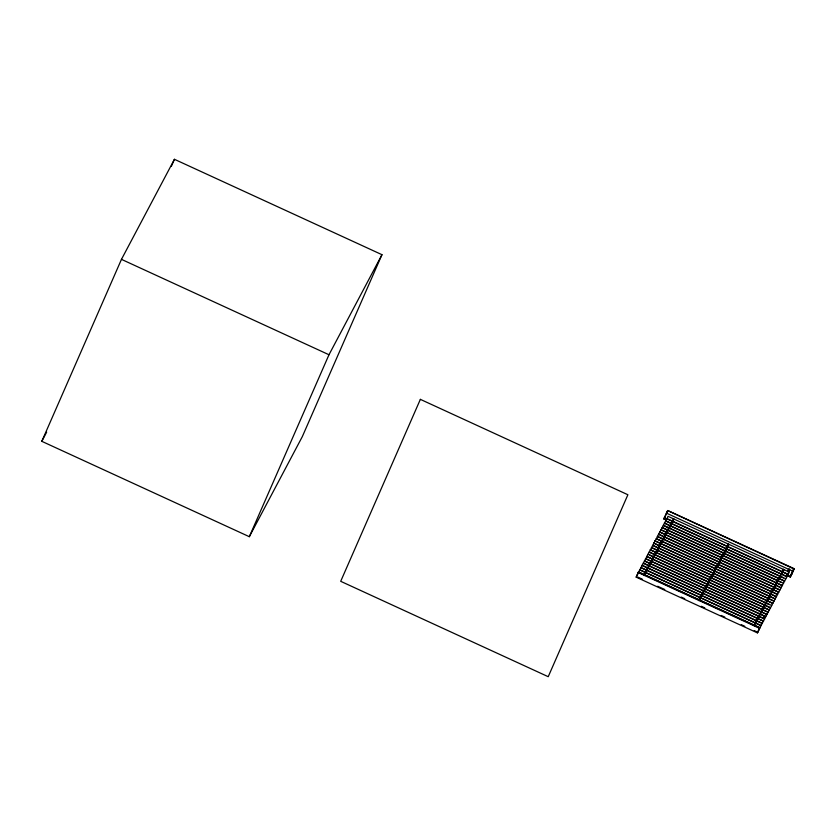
<?xml version="1.0" encoding="UTF-8"?>
<svg xmlns="http://www.w3.org/2000/svg" width="836" height="836" viewBox="0 0 836 836"><rect width="100%" height="100%" fill="white"/><g stroke="black" fill="none" stroke-linecap="round" stroke-linejoin="round"><path stroke-width="1.25" d="M644.472 574.656L644.138 575.576M645.643 572.43L644.64 574.959M646.824 570.204L645.81 572.733M648.005 567.989L646.991 570.507M649.175 565.763L648.172 568.281M650.356 563.537L649.342 566.056L704.361 591.345L705.375 588.826M651.537 561.311L650.523 563.84M652.707 559.085L651.704 561.614M653.888 556.87L652.874 559.388L707.893 584.678L708.907 582.128M655.069 554.644L654.055 557.163M655.236 554.937L656.239 552.418M657.42 550.192L656.406 552.711L709.586 577.153M658.58 548.04L657.587 550.496M659.761 545.814L658.768 548.27M660.942 543.588L659.938 546.044M662.112 541.362L661.119 543.818M663.293 539.136L662.3 541.592M664.474 536.921L663.47 539.377M665.644 534.695L664.651 537.151M666.825 532.469L665.832 534.925M668.006 530.243L667.003 532.699L782.318 585.702L783.322 583.152L662.081 527.422L661.077 529.972L665.822 532.156M669.176 528.018L668.183 530.473M670.357 525.802L669.364 528.258M699.471 600.008L699.251 600.624M700.652 597.782L699.648 600.238M701.832 595.566L700.829 598.022M702.355 592.975L701.352 595.493M703.003 593.341L702.01 595.796M703.536 590.749L702.522 593.267M704.184 591.115L703.18 593.57M704.717 588.523L703.703 591.042M705.887 586.297L704.884 588.816M706.535 586.663L705.542 589.119M707.068 584.071L706.054 586.6M708.249 581.856L707.235 584.374M709.43 579.63L708.416 582.149M710.6 577.404L709.586 579.923M711.781 575.178L710.924 577.331M712.962 572.953L711.948 575.481M714.132 570.727L713.118 573.256M714.299 571.03L715.313 568.511M716.494 566.285L715.48 568.804M717.664 564.06L716.651 566.578M718.323 564.363L717.319 566.881M718.845 561.834L717.831 564.363M719.503 562.137L718.49 564.666M720.026 559.608L719.012 562.137M720.684 559.911L719.671 562.44L779.957 590.143L780.97 587.593L659.729 531.874L658.726 534.423L719.462 562.304M721.196 557.393L720.193 559.911M721.855 557.696L720.851 560.214M722.377 555.167L721.363 557.685M723.035 555.47L722.022 557.988M722.544 555.459L723.558 552.941M724.216 553.244L723.203 555.762M724.728 550.715L723.725 553.244M725.387 551.018L724.384 553.537M725.899 548.562L724.896 551.018M726.568 548.792L725.554 551.321M727.069 546.336L726.076 548.792M727.748 546.577L726.735 549.095M728.25 544.111L727.414 546.201M728.919 544.351L727.916 546.869L788.202 574.583L789.215 572.064L667.974 516.303L666.961 518.853L727.696 546.744M755.023 622.705L754.177 624.858M755.19 623.008L756.204 620.479M756.371 620.782L757.374 618.253M758.555 616.038L757.541 618.556M759.715 613.875L758.879 615.965M760.896 611.649L759.903 614.105M774.032 587.426L775.035 584.876M775.515 584.479L776.216 582.65M776.383 582.974L777.396 580.424M781.096 574.081L782.099 571.531M782.266 571.855L783.28 569.306M788.662 572.117L789.09 570.601L788.348 570.267M656.197 552.586C655.591 551.488 654.442 553.996 655.675 553.902M672.896 521.58L673.9 519.031M698.499 600.562L698.823 599.611M700.171 597.719L701.174 595.169M706.713 586.903L707.726 584.343M710.245 580.226L711.258 577.676M769.35 604.627L711.426 578L712.439 575.45M715.271 568.679L715.929 568.982L714.958 571.333M723.506 553.108L724.164 553.411M753.8 625.098L754.354 625.704M756.152 620.646C757.291 620.302 756.496 623.029 755.639 621.963M757.332 618.421L763.477 621.284L764.491 618.755L643.25 563.004L642.236 565.554L756.361 618.013M763.216 607.302L762.254 609.663M764.397 605.086L763.435 607.438M765.577 602.86L764.606 605.212M766.758 600.635L765.786 602.986M767.929 598.409L766.967 600.76M769.11 596.183L768.138 598.545M772.642 589.516L771.837 591.501M773.822 587.29L772.851 589.641M775.024 584.97L781.137 587.927L782.151 585.399L660.91 529.648L659.897 532.198L774.021 584.657M783.269 569.4C784.356 569.368 783.572 571.761 782.715 570.81M644.943 572.294L644.42 573.611L645.078 573.914M647.294 567.853L646.782 569.17L647.44 569.473M649.656 563.401L649.133 564.718L649.791 565.021M650.826 561.175L650.314 562.492L650.972 562.795M653.188 556.734L652.665 558.04L653.324 558.343M654.358 554.508L653.846 555.825L654.504 556.128M656.72 550.057L656.197 551.373L656.856 551.676M657.89 547.831L657.378 549.147L658.037 549.451M659.071 545.615L658.549 546.922L659.207 547.225M661.422 541.164L660.91 542.48L661.569 542.783M663.784 536.712L663.261 538.029L663.92 538.332M664.954 534.497L664.442 535.803L665.101 536.106M667.316 530.045L666.794 531.362L667.452 531.665M670.848 523.378L670.535 526.032L783.478 577.937M672.029 521.152L671.716 523.806M757.991 618.724L757.468 620.04L756.81 619.737M759.172 616.508L758.649 617.814L757.991 617.511M760.352 614.282L759.83 615.599L759.172 615.296M761.523 612.057L761.011 613.373L760.342 613.07M763.885 607.605L763.362 608.922L762.704 608.618M765.055 605.389L764.543 606.696L763.874 606.393M766.236 603.164L765.713 604.48L765.055 604.177M767.417 600.938L766.894 602.254L766.236 601.951M768.587 598.712L768.075 600.029L767.417 599.725M769.768 596.486L769.245 597.803L768.587 597.5M772.119 592.045L771.607 593.361L770.949 593.058L771.503 591.574L777.605 594.595L778.619 592.076L657.378 536.315L656.365 538.875L770.489 591.324M773.3 589.819L772.777 591.136L772.119 590.833M774.481 587.593L773.958 588.91L773.3 588.607M775.651 585.367L775.139 586.684L774.481 586.381M776.832 583.152L776.31 584.458L775.651 584.155M778.013 580.926L777.49 582.232L776.832 581.929M780.364 576.474C779.957 578.387 778.849 577.394 779.748 575.973M781.545 574.248C781.137 576.161 780.03 575.168 780.928 573.757M782.715 572.033L782.203 573.339L781.545 573.036M643.657 574.834L644.42 574.823M670.984 524.987L671.548 523.482M672.165 522.772L672.719 521.256M698.959 599.987L700.004 597.385M709.074 582.452L710.077 579.902M712.763 575.408L713.61 573.224M713.787 573.559L714.79 571.009M716.138 569.107L717.142 566.557M761.523 610.844C762.578 607.751 762.84 611.513 761.073 611.889M769.768 595.274C770.823 592.181 771.085 595.953 769.319 596.319M778.013 579.714C779.027 576.527 779.361 580.403 777.564 580.748M770.949 593.058L770.499 594.093M779.183 577.488L778.734 578.522M780.364 575.262L779.915 576.307M637.523 574.457L638.537 571.928L636.175 577.153L757.416 632.883L757.75 632.246L759.767 627.627L638.537 571.897L636.175 577.153M648.119 554.435L649.133 551.917L770.374 607.615L769.36 610.165L649.311 554.979M651.652 547.768L652.665 545.25L773.906 600.938L772.892 603.487L712.606 575.785M655.184 541.091L656.197 538.572L777.438 594.271L776.425 596.82L656.375 541.644M758.764 630.177L759.778 627.658L757.416 632.883M765.828 616.832L766.842 614.314L645.601 558.563L644.587 561.113L763.456 615.745M771.722 605.713L772.725 603.195L651.484 547.444L650.481 549.994L655.225 552.168M783.489 583.476L784.502 580.957L663.261 525.196L662.258 527.756L781.117 582.389M785.85 579.024L786.854 576.506L665.613 520.755L664.61 523.305L669.354 525.489M41.8 441.324L121.46 259.359L174.431 159.3L381.958 254.687L302.308 436.643L249.327 536.702L41.8 441.324L46.67 432.118M171.307 166.437L174.431 159.3M249.327 536.702L328.987 354.746L381.958 254.687M666.501 520.096L663.815 518.863L667.692 510.545L794.2 568.689L790.323 577.007L787.648 575.774M667.692 510.545L664.15 519.02L665.038 517.317M787.763 571.375L789.006 568.804L789.748 569.149L788.505 571.72M792.528 571.082L789.999 576.861L790.898 575.168M790.323 577.007L794.2 568.689M663.815 518.863L665.163 516.324M666.679 513.241L668.016 510.691L793.74 568.825M665.195 516.982L664.359 518.571L666.71 519.647M792.486 571.218L793.866 568.543L791.671 574.468M121.46 259.359L328.987 354.746M666.344 513.085L792.852 571.239M788.327 570.079L789.069 570.413M673.858 519.229C673.095 518.205 672.196 520.671 673.346 520.546M728.219 544.215L728.877 544.518M727.696 545.532L728.355 545.835M786.676 574.792L790.208 576.412M726.526 547.747L727.184 548.05M725.345 549.973L726.003 550.276M670.326 525.896C669.563 524.883 668.664 527.349 669.803 527.213M724.164 552.199L724.822 552.502M669.155 528.122C668.382 527.108 667.483 529.564 668.633 529.439M722.994 554.425L723.652 554.728M721.813 556.651L722.471 556.954M666.794 532.574C666.031 531.55 665.132 534.016 666.271 533.89M720.632 558.876L721.29 559.169M719.462 561.092L720.12 561.395M718.281 563.318L718.939 563.621M662.29 538.823L657.545 536.649L658.559 534.12L779.789 589.819L778.786 592.369L664.651 539.92M663.261 539.241C662.499 538.227 661.6 540.683 662.739 540.558M717.1 565.544L717.758 565.847M715.929 567.769L716.588 568.072M660.91 543.693C660.137 542.668 659.238 545.135 660.388 545.009M714.749 569.995L715.407 570.298M713.568 572.211L714.226 572.514M712.397 574.437L713.056 574.74M652.843 548.312L712.397 575.649M711.217 576.662L711.875 576.965M710.558 577.572L711.217 577.875M710.036 578.888L710.694 579.191M708.865 581.114L709.524 581.417M707.684 583.329L708.343 583.632M652.665 559.253C651.902 558.239 651.004 560.705 652.143 560.569M707.026 584.239L707.684 584.542M651.693 558.845L646.949 556.661L647.963 554.143L769.193 609.831L768.19 612.38L709.074 585.221M706.504 585.555L707.162 585.858M705.333 587.781L705.992 588.084M704.152 590.007L704.811 590.31M648.161 565.512L643.417 563.328L644.42 560.81L765.661 616.508L764.647 619.058L705.542 591.888M649.133 565.93C648.37 564.906 647.472 567.372 648.611 567.247M702.971 592.233L703.63 592.536M701.791 594.448L702.459 594.751M646.782 570.371C646.009 569.358 645.11 571.824 646.259 571.688M701.143 595.357L701.801 595.66M700.62 596.674L701.279 596.977M756.371 623.552L761.115 625.725L762.129 623.207L640.888 567.456L639.885 570.006L755.639 623.175L755.117 624.492L754.459 624.189M699.439 598.9L700.098 599.203M698.781 599.809L699.439 600.112M752.828 624.68L638.704 572.232L639.718 569.703L760.948 625.433L759.945 627.951L754.009 625.223M638.202 572.535L759.433 628.264M637.69 577.059L642.393 579.233M657.702 586.266L664.756 589.505M681.235 597.082L684.768 598.701M701.247 606.278L704.779 607.897M721.259 615.474L724.791 617.104M741.271 624.67L744.803 626.3M754.218 630.626L757.75 632.246M642.602 577.488L642.602 577.488M728.156 545.124L728.166 545.051M642.069 565.261L641.055 567.78L762.296 623.499L763.31 620.949L642.069 565.261M646.782 556.368L645.768 558.887L767.009 614.606L768.023 612.088L646.782 556.368M650.314 549.691L649.3 552.209L770.541 607.939L771.555 605.421L650.314 549.691M653.846 543.024L652.832 545.542L774.073 601.262L775.077 598.712L653.846 543.024M655.027 540.798L654.013 543.316L775.254 599.046L776.257 596.496L655.027 540.798M664.442 523.002L663.429 525.53L784.67 581.25L785.683 578.731L664.442 523.002M666.794 518.56L665.79 521.079L787.021 576.798L788.034 574.28L666.794 518.56M763.54 616.341C763.341 620.625 766.549 613.352 763.54 616.341M787.763 570.591C787.564 574.875 790.772 567.602 787.763 570.591M420.362 399.357L340.701 581.313L548.228 676.7L627.888 494.745L420.362 399.357"/></g></svg>
